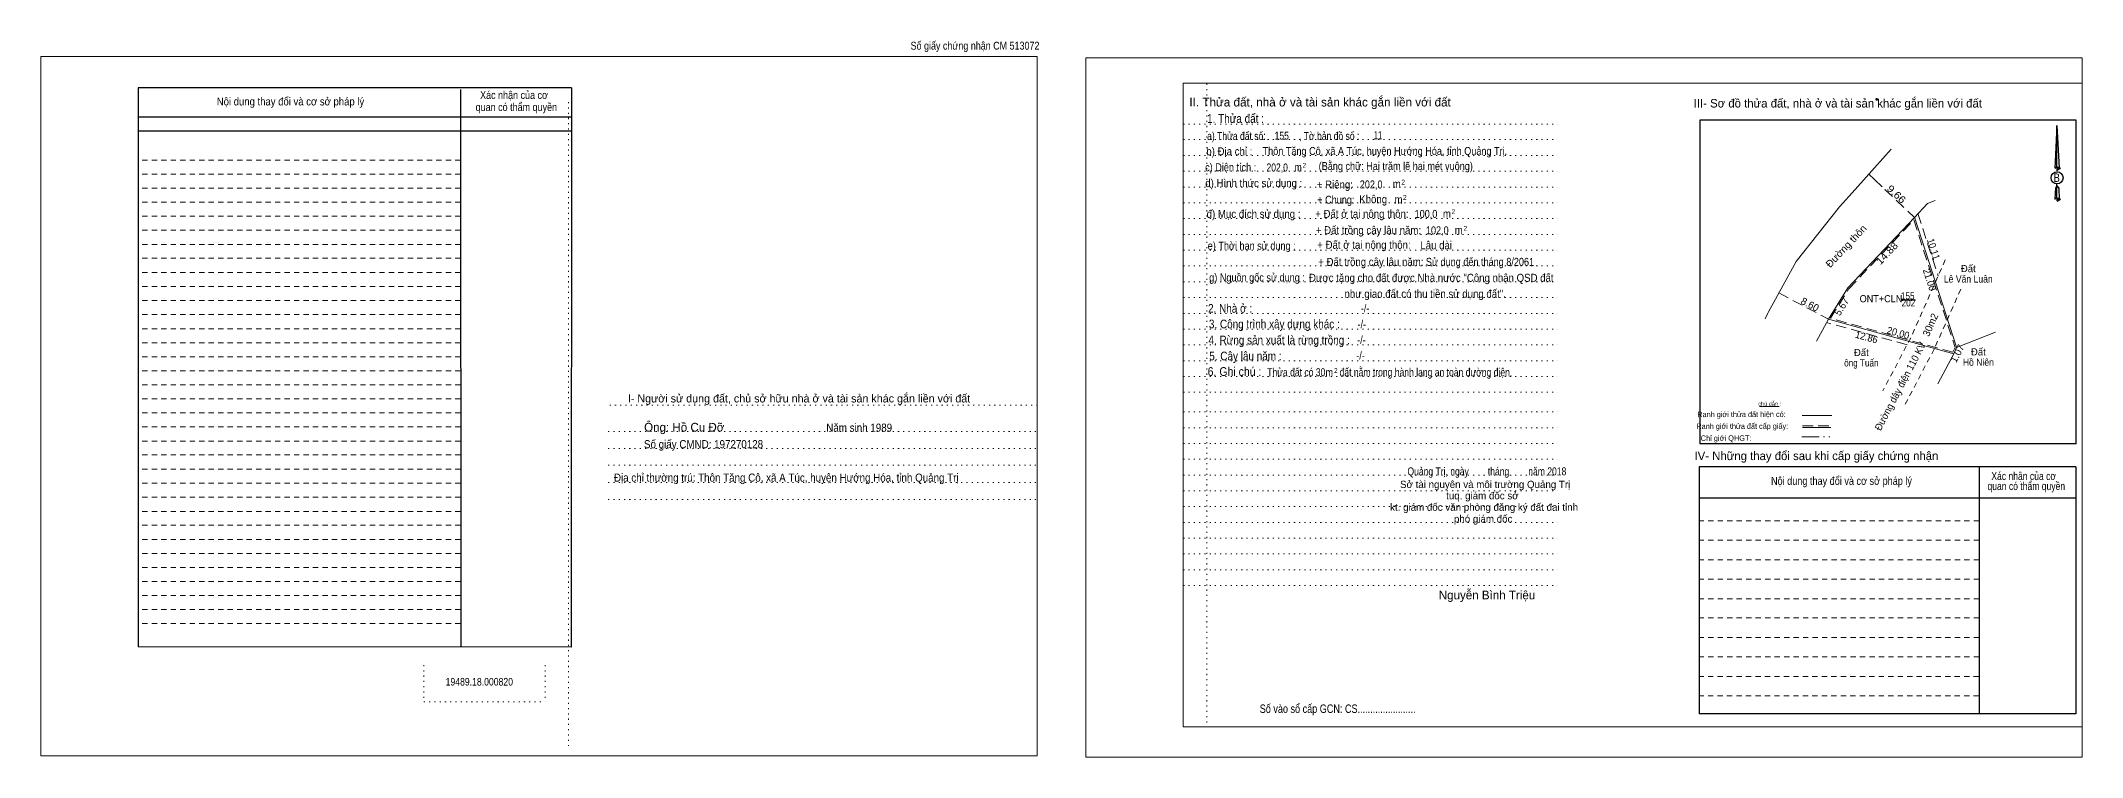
# Model space of a CAD drawing. Header units: metres. Extents: x 549200 to 549841, y 1821462 to 1821750.
# Drawn here: x 549200.4 to 549514.2, y 1821588.9 to 1821699 of the extents above; entities that cross this region are included whole.
import ezdxf
from ezdxf.enums import TextEntityAlignment as Align

# ---------------------------------------------------------------- set-up
doc = ezdxf.new("R2010")
doc.units = ezdxf.units.M
doc.header["$LTSCALE"] = 0.54
doc.header["$PDMODE"] = 32
doc.header["$PDSIZE"] = 0.27
for name, pattern in [('DASH_DOUBLE_DOT', [9.2, 5, -1.2, 0.3, -1.2, 0.3, -1.2]), ('DOTTED', [1.5, 0.3, -1.2]), ('MEDIUM_DASHED', [4.5, 3, -1.5]), ('SHORT_DASHED', [2.7, 1.5, -1.2])]:
    doc.linetypes.add(name, pattern=pattern)
for name, color, linetype, lineweight in [('1', 7, 'DOTTED', 13), ('18', 7, 'Continuous', 25), ('28', 7, 'SHORT_DASHED', 13), ('55', 7, 'Continuous', 13), ('7', 7, 'Continuous', 13)]:
    doc.layers.add(name, color=color, linetype=linetype, lineweight=lineweight)
doc.layers.add('40', color=7, linetype='Continuous')

msp = doc.modelspace()

# ---------------------------------------------------------------- linework, layer by layer
at = {"layer": '1', "linetype": 'Continuous'}
for p, q in [((549376.06, 1821692.55), (549514.25, 1821692.55)), ((549376.06, 1821692.55), (549376.06, 1821593.59)), ((549514.25, 1821692.55), (549514.25, 1821592.8)), ((549376.06, 1821593.59), (549514.25, 1821593.59))]:
    msp.add_line(p, q, dxfattribs=at)
at = {"layer": '1'}
for p, q in [((549379.67, 1821692.43), (549379.67, 1821593.53)), ((549281.55, 1821689.61), (549281.55, 1821590.68)), ((549376.06, 1821686.23), (549381.66, 1821686.23)), ((549376.06, 1821686.23), (549433.58, 1821686.23)), ((549376.06, 1821683.85), (549433.58, 1821683.85)), ((549376.06, 1821681.42), (549433.58, 1821681.42)), ((549376.06, 1821678.99), (549433.58, 1821678.99)), ((549376.06, 1821676.56), (549433.58, 1821676.56)), ((549376.06, 1821674.12), (549433.58, 1821674.12)), ((549376.06, 1821671.72), (549433.58, 1821671.72)), ((549376.06, 1821669.27), (549433.58, 1821669.27)), ((549376.06, 1821666.84), (549433.58, 1821666.84)), ((549376.06, 1821664.44), (549433.58, 1821664.44)), ((549376.06, 1821661.98), (549433.58, 1821661.98)), ((549376.06, 1821659.57), (549433.58, 1821659.57)), ((549376.06, 1821657.14), (549433.58, 1821657.14)), ((549376.06, 1821654.71), (549433.58, 1821654.71)), ((549376.06, 1821652.3), (549433.58, 1821652.3)), ((549376.06, 1821649.86), (549433.58, 1821649.86)), ((549376.06, 1821647.45), (549433.58, 1821647.45)), ((549376.06, 1821645.01), (549433.58, 1821645.01)), ((549287.87, 1821643.02), (549353.59, 1821643.02)), ((549376.06, 1821642.01), (549433.58, 1821642.01)), ((549287.64, 1821638.98), (549353.37, 1821638.98)), ((549376.06, 1821639.55), (549433.58, 1821639.55)), ((549287.64, 1821636.37), (549353.37, 1821636.37)), ((549376.06, 1821637.14), (549433.58, 1821637.14)), ((549376.06, 1821634.71), (549433.58, 1821634.71)), ((549287.64, 1821633.8), (549353.37, 1821633.8)), ((549287.64, 1821631.13), (549353.37, 1821631.13)), ((549376.06, 1821632.29), (549433.58, 1821632.29)), ((549287.64, 1821628.55), (549353.37, 1821628.55)), ((549376.06, 1821629.88), (549433.58, 1821629.88)), ((549376.06, 1821627.43), (549433.58, 1821627.43)), ((549376.06, 1821625.02), (549433.58, 1821625.02)), ((549376.06, 1821622.58), (549433.58, 1821622.58)), ((549376.06, 1821620.17), (549433.58, 1821620.17)), ((549376.06, 1821617.73), (549433.58, 1821617.73)), ((549376.06, 1821615.3), (549433.58, 1821615.3)), ((549259.3, 1821603.07), (549259.3, 1821597.44)), ((549277.97, 1821603.07), (549277.97, 1821597.44)), ((549259.3, 1821597.44), (549277.97, 1821597.44))]:
    msp.add_line(p, q, dxfattribs=at)
at = {"layer": '1', "linetype": 'Continuous'}
for points in [[(549200.41, 1821589.14), (549353.61, 1821589.14), (549353.61, 1821696.64), (549200.41, 1821696.64)], [(549200.41, 1821696.64), (549353.61, 1821696.64), (549353.61, 1821589.14), (549200.41, 1821589.14)], [(549361.06, 1821588.92), (549514.25, 1821588.92), (549514.25, 1821696.42), (549361.06, 1821696.42)]]:
    msp.add_lwpolyline(points, close=True, dxfattribs=at)
msp.add_lwpolyline([(549381.66, 1821692.55), (549514.25, 1821692.55), (549514.25, 1821593.59), (549381.66, 1821593.59)], dxfattribs=at)
at = {"layer": '18'}
for p, q in [((549510.37, 1821686.04), (549510.73, 1821679.45)), ((549510.37, 1821686.04), (549510.73, 1821679.45)), ((549510.37, 1821686.04), (549510.73, 1821679.45)), ((549510.09, 1821680.46), (549510.05, 1821679.45)), ((549510.37, 1821679.65), (549510.37, 1821679.38)), ((549510.37, 1821679.38), (549510.37, 1821679.22)), ((549510.37, 1821679.22), (549510.37, 1821678.99)), ((549510.37, 1821679.22), (549510.37, 1821678.99)), ((549510.37, 1821679.22), (549510.37, 1821678.99)), ((549510.37, 1821676.74), (549510.37, 1821677.05)), ((549510.37, 1821676.74), (549510.37, 1821677.05)), ((549510.37, 1821676.74), (549510.37, 1821677.05)), ((549510.37, 1821676.74), (549510.65, 1821676.37)), ((549510.37, 1821676.74), (549510.65, 1821676.37)), ((549510.37, 1821676.74), (549510.65, 1821676.37)), ((549510.37, 1821674.88), (549510.37, 1821674.61)), ((549510.65, 1821676.37), (549510.73, 1821674.67)), ((549510.65, 1821676.37), (549510.73, 1821674.67)), ((549510.65, 1821676.37), (549510.73, 1821674.67)), ((549510.37, 1821674.61), (549510.37, 1821674.44))]:
    msp.add_line(p, q, dxfattribs=at)
for points in [[(549510.37, 1821679.65), (549510.37, 1821686.04), (549510.09, 1821680.46)], [(549510.37, 1821674.88), (549510.37, 1821676.74), (549510.15, 1821676.37), (549510.09, 1821675.67), (549510.05, 1821674.67)]]:
    msp.add_lwpolyline(points, dxfattribs=at)
msp.add_ellipse((549510.3846, 1821677.978), major_axis=(0, 0.9392), ratio=0.983453, dxfattribs=at)
for centre, start_param, end_param in [((549510.385, 1821679.4252), 1.57079633, 3.07445202), ((549510.385, 1821679.4252), 0.06714063, 1.57079633), ((549510.385, 1821679.4252), 4.71238898, 6.28318531), ((549510.385, 1821674.6318), 2.49106941, 3.07427841), ((549510.385, 1821674.6318), 1.57079633, 2.49106941), ((549510.385, 1821674.6318), 0.06714063, 1.57079633), ((549510.385, 1821674.6318), 4.71238898, 6.28318531)]:
    msp.add_ellipse(centre, major_axis=(0.3386, 0), ratio=0.655448, start_param=start_param, end_param=end_param, dxfattribs=at)
for p in [(549510.73, 1821679.45), (549510.73, 1821674.67)]:
    msp.add_point(p, dxfattribs=at)
at = {"layer": '28', "linetype": 'Continuous', "lineweight": 25}
for p, q in [((549282, 1821691.82), (549215.38, 1821691.82)), ((549264.93, 1821691.55), (549264.97, 1821605.84)), ((549282, 1821691.82), (549281.92, 1821605.83)), ((549282, 1821687.33), (549215.47, 1821687.33)), ((549282, 1821687.33), (549215.47, 1821687.33)), ((549282, 1821685.17), (549215.47, 1821685.17)), ((549455.48, 1821686.82), (549455.48, 1821637.07)), ((549513.33, 1821637.07), (549455.48, 1821637.07)), ((549498.39, 1821633.57), (549498.43, 1821595.56)), ((549513.3, 1821633.57), (549513.26, 1821595.56)), ((549513.26, 1821628.74), (549455.39, 1821628.74)), ((549281.92, 1821605.83), (549215.38, 1821605.88)), ((549513.26, 1821595.56), (549455.39, 1821595.56))]:
    msp.add_line(p, q, dxfattribs=at)
at = {"layer": '28'}
for p, q in [((549264.93, 1821680.72), (549215.38, 1821680.72)), ((549264.93, 1821678.56), (549215.38, 1821678.56)), ((549264.93, 1821676.4), (549215.38, 1821676.4)), ((549264.93, 1821674.22), (549215.38, 1821674.22)), ((549264.93, 1821672.08), (549215.38, 1821672.08)), ((549264.93, 1821669.92), (549215.38, 1821669.92)), ((549264.93, 1821667.74), (549215.38, 1821667.74)), ((549264.93, 1821665.61), (549215.38, 1821665.61)), ((549264.93, 1821663.44), (549215.38, 1821663.44)), ((549264.93, 1821661.29), (549215.38, 1821661.29)), ((549264.93, 1821659.13), (549215.38, 1821659.13)), ((549264.93, 1821656.95), (549215.38, 1821656.95)), ((549264.93, 1821654.78), (549215.38, 1821654.78)), ((549264.93, 1821652.64), (549215.38, 1821652.64)), ((549264.93, 1821650.48), (549215.38, 1821650.48)), ((549264.93, 1821648.32), (549215.38, 1821648.32)), ((549264.93, 1821646.17), (549215.38, 1821646.17)), ((549264.93, 1821644.02), (549215.38, 1821644.02)), ((549264.93, 1821641.86), (549215.38, 1821641.86)), ((549264.93, 1821639.69), (549215.38, 1821639.69)), ((549264.93, 1821637.52), (549215.38, 1821637.52)), ((549264.93, 1821635.38), (549215.38, 1821635.38)), ((549264.93, 1821633.2), (549215.38, 1821633.2)), ((549264.93, 1821631.04), (549215.38, 1821631.04)), ((549264.93, 1821628.88), (549215.38, 1821628.88)), ((549264.93, 1821626.71), (549215.38, 1821626.71)), ((549498.39, 1821625.25), (549455.39, 1821625.25)), ((549264.93, 1821624.57), (549215.38, 1821624.57)), ((549264.93, 1821622.4), (549215.38, 1821622.4)), ((549498.39, 1821622.28), (549455.39, 1821622.28)), ((549264.93, 1821620.25), (549215.38, 1821620.25)), ((549498.39, 1821619.25), (549455.39, 1821619.25)), ((549264.93, 1821618.09), (549215.38, 1821618.09)), ((549264.93, 1821615.93), (549215.38, 1821615.93)), ((549498.39, 1821616.27), (549455.39, 1821616.27)), ((549264.93, 1821613.79), (549215.38, 1821613.79)), ((549498.39, 1821613.28), (549455.39, 1821613.28)), ((549264.93, 1821611.6), (549215.38, 1821611.6)), ((549264.93, 1821609.49), (549215.38, 1821609.49)), ((549498.39, 1821610.32), (549455.39, 1821610.32)), ((549498.39, 1821607.31), (549455.39, 1821607.31)), ((549498.39, 1821604.33), (549455.39, 1821604.33)), ((549498.36, 1821601.33), (549455.39, 1821601.33)), ((549498.36, 1821598.34), (549455.39, 1821598.34))]:
    msp.add_line(p, q, dxfattribs=at)
at = {"layer": '28', "linetype": 'Continuous', "lineweight": 25}
for points in [[(549282, 1821691.82), (549215.38, 1821691.82), (549215.38, 1821605.88)], [(549513.33, 1821637.07), (549513.33, 1821686.82), (549455.48, 1821686.82)], [(549513.3, 1821633.57), (549455.39, 1821633.57), (549455.39, 1821595.56)]]:
    msp.add_lwpolyline(points, dxfattribs=at)
at = {"layer": '28'}
msp.add_point((549482.67, 1821690.04), dxfattribs=at)
at = {"layer": '55'}
for p, q in [((549464.63, 1821642.81), (549467.64, 1821642.84)), ((549471.22, 1821641.42), (549475.76, 1821641.42)), ((549471.25, 1821639.58), (549475.61, 1821639.58)), ((549471.25, 1821639.58), (549475.61, 1821639.58))]:
    msp.add_line(p, q, dxfattribs=at)
at = {"layer": '55', "linetype": 'DASH_DOUBLE_DOT'}
msp.add_line((549471.14, 1821638.19), (549475.68, 1821638.19), dxfattribs=at)
at = {"layer": '55', "linetype": 'MEDIUM_DASHED'}
msp.add_line((549471.25, 1821639.88), (549475.73, 1821639.88), dxfattribs=at)
at = {"layer": '7'}
for p, q in [((549479.34, 1821676.2), (549482.31, 1821679.52)), ((549476.92, 1821673.5), (549479.34, 1821676.2)), ((549490.48, 1821674.03), (549488.45, 1821671.89)), ((549488.46, 1821671.93), (549494.94, 1821651.95)), ((549490.48, 1821674.03), (549491.63, 1821674.51)), ((549465.86, 1821657.06), (549465.49, 1821656.28)), ((549475.23, 1821656.27), (549473.43, 1821652.85)), ((549494.93, 1821651.91), (549500.91, 1821654.24)), ((549492.07, 1821646.3), (549494.5, 1821650.93)), ((549494.93, 1821651.91), (549494.5, 1821650.93))]:
    msp.add_line(p, q, dxfattribs=at)
at = {"layer": '7', "linetype": 'MEDIUM_DASHED'}
for p, q in [((549481.43, 1821678.53), (549482.31, 1821677.7)), ((549488.99, 1821672.49), (549492.11, 1821662.87)), ((549478.38, 1821660.94), (549488.37, 1821671.5)), ((549488.37, 1821671.5), (549494.72, 1821651.92)), ((549467.62, 1821660.28), (549475.23, 1821656.27)), ((549475.54, 1821656.39), (549478.4, 1821660.97)), ((549494.39, 1821651.16), (549475.54, 1821656.39)), ((549487.33, 1821652.31), (549474.94, 1821655.75)), ((549494.72, 1821651.92), (549494.39, 1821651.16))]:
    msp.add_line(p, q, dxfattribs=at)
at = {"layer": '7', "linetype": 'SHORT_DASHED'}
for p, q in [((549493.21, 1821665.36), (549487.89, 1821653.38)), ((549495.59, 1821660.85), (549491.49, 1821651.64)), ((549487.89, 1821653.38), (549483.6, 1821645.23)), ((549491.49, 1821651.64), (549487.01, 1821643.11))]:
    msp.add_line(p, q, dxfattribs=at)
at = {"layer": '7', "lineweight": 25}
msp.add_line((549486.54, 1821659.22), (549488.61, 1821659.22), dxfattribs=at)
at = {"layer": '7'}
for points in [[(549482.31, 1821679.52), (549484.88, 1821682.39), (549482.31, 1821679.52)], [(549482.31, 1821679.52), (549479.34, 1821676.2), (549476.92, 1821673.5)], [(549476.92, 1821673.5), (549470.3, 1821665.13), (549465.96, 1821657.27), (549465.86, 1821657.06)], [(549475.23, 1821656.27), (549478.23, 1821661.08), (549488.45, 1821671.89)], [(549494.5, 1821650.93), (549475.23, 1821656.27), (549478.23, 1821661.08)]]:
    msp.add_lwpolyline(points, dxfattribs=at)
at = {"layer": '7', "linetype": 'MEDIUM_DASHED'}
msp.add_lwpolyline([(549482.31, 1821677.7), (549483.9, 1821676.2), (549488.45, 1821671.89)], dxfattribs=at)

# ---------------------------------------------------------------- texts
at = {"layer": '18'}
for s, height, p in [('II. Thửa đất, nhà ở và tài sản khác gắn liền với đất', 1.343, (549397.085, 1821688.95)), ('Ông: Hồ Cu Đỡ', 1.33, (549299.33, 1821638.98))]:
    msp.add_text(s, height=height, dxfattribs=at).set_placement(p, align=Align.CENTER)
for s, height, width, p in [('1. Thửa đất :', 1.343, 0.85, (549384.085, 1821686.43)), ('a) Thửa đất số:              , Tờ bản đồ số : ', 1.231, 0.8, (549391.605, 1821683.8)), ('155', 1.23, 0.8, (549391.195, 1821683.85)), ('11', 1.23, 0.7, (549405.985, 1821683.92)), ('b) Địa chỉ : ', 1.231, 0.9, (549383.34, 1821681.44)), ('c) Diện tích :                                                   ', 1.231, 0.85, (549393.25, 1821678.99)), ('202,0', 1.23, 0.8, (549390.49, 1821678.96)), (' m', 1.231, 0.8, (549393.535, 1821679)), ('2', 0.7458, 0.75, (549394.665, 1821679.53)), ('B', 1.29, 0.85, (549510.335, 1821677.36)), ('d) Hình thức sử dụng :', 1.231, 0.9, (549386.89, 1821676.56)), ('+ Riêng: ', 1.231, 0.9, (549399.56, 1821676.33)), ('       + Chung:', 1.231, 0.85, (549398.15, 1821674)), ('Không', 1.231, 0.9, (549405.25, 1821674.08)), ('202,0', 1.23, 0.85, (549404.935, 1821676.35)), (' m', 1.231, 0.9, (549408.66, 1821676.43)), (' m', 1.231, 0.9, (549408.94, 1821674.03)), ('2', 0.7458, 0.8, (549409.865, 1821676.95)), ('2', 0.7458, 0.8, (549410.115, 1821674.59)), ('đ) Mục đích sử dụng :', 1.231, 0.9, (549386.855, 1821671.82)), ('+ Đất ở tại nông thôn:', 1.231, 0.9, (549403.51, 1821671.83)), ('100,0', 1.23, 0.85, (549413.365, 1821671.82)), (' m', 1.231, 0.9, (549416.38, 1821671.85)), ('2', 0.7458, 0.8, (549417.575, 1821672.41)), ('+ Đất trồng cây lâu năm:', 1.231, 0.9, (549404.52, 1821669.32)), ('102,0', 1.23, 0.85, (549415.105, 1821669.29)), (' m', 1.231, 0.9, (549418.2, 1821669.32)), ('2', 0.7458, 0.8, (549419.415, 1821669.84)), ('e) Thời hạn sử dụng :', 1.231, 0.85, (549386.57, 1821666.93)), ('+ Đất ở tại nông thôn:', 1.231, 0.9, (549403.83, 1821667.07)), ('Lâu dài', 1.231, 0.9, (549414.935, 1821667)), ('g) Nguồn gốc sử dụng :', 1.231, 0.85, (549387.39, 1821662.05)), ('2. Nhà ở :', 1.343, 0.85, (549383.245, 1821657.24)), ('3. Công trình xây dựng khác :', 1.343, 0.85, (549390.05, 1821654.84)), ('4. Rừng sản xuất là rừng trồng :', 1.343, 0.85, (549390.785, 1821652.37)), ('5. Cây lâu năm :', 1.343, 0.85, (549385.605, 1821649.92)), ('6. Ghi chú :', 1.343, 0.9, (549383.935, 1821647.53)), (' m', 1.23, 0.85, (549398.3, 1821647.46)), ('2', 0.75, 0.75, (549399.51, 1821647.98)), ('19489.18.000820', 1.17, 0.85, (549267.825, 1821599.93)), ('Số vào sổ cấp GCN: CS.......................', 1.304, 0.8, (549399.785, 1821595.72))]:
    msp.add_text(s, height=height, dxfattribs=dict(at, width=width)).set_placement(p, align=Align.CENTER)
for s, width, p in [(' Thôn Tăng Cô, xã A Túc, huyện Hướng Hóa, tỉnh Quảng Trị.', 0.85, (549387.86, 1821681.49)), ('(Bằng chữ: Hai trăm lẽ hai mét vuông)', 0.85, (549396.87, 1821679.18)), ('+ Đất trồng cây lâu năm:', 0.9, (549396.8, 1821664.45)), (' Sử dụng đến tháng 8/2061', 0.85, (549412.96, 1821664.45)), ('Được tặng cho đất được Nhà nước "Công nhận QSD đất ', 0.9, (549395.38, 1821662)), ('như giao đất có thu tiền sử dụng đất".', 0.9, (549400.84, 1821659.55))]:
    msp.add_text(s, height=1.23, dxfattribs=dict(at, width=width)).set_placement(p)
at = {"layer": '28'}
for s, height, width, p in [('Xác nhận của cơ', 1.216, 0.85, (549273.16, 1821690.1)), ('Xác nhận của cơ', 1.216, 0.85, (549273.16, 1821690.1)), ('Nội dung thay đổi và cơ sở pháp lý', 1.216, 0.9, (549238.795, 1821689.11)), ('Nội dung thay đổi và cơ sở pháp lý', 1.216, 0.9, (549238.795, 1821689.11)), (' quan có thẩm quyền', 1.216, 0.85, (549273.325, 1821688.25)), (' quan có thẩm quyền', 1.216, 0.85, (549273.325, 1821688.25)), ('-/-', 1.231, 0.85, (549403.5, 1821654.86)), ('-/-', 1.231, 0.85, (549404, 1821657.3)), ('-/-', 1.231, 0.85, (549403.45, 1821652.46)), ('-/-', 1.231, 0.85, (549403.31, 1821650.06)), ('Thửa đất có 30      đất nằm trong hành lang an toàn đường điện.', 1.23, 0.8, (549407.795, 1821647.48)), ('Nội dung thay đổi và cơ sở pháp lý', 1.231, 0.85, (549477.245, 1821630.78)), (' quan có thẩm quyền', 1.231, 0.8, (549505.475, 1821629.98)), ('Xác nhận của cơ', 1.231, 0.8, (549505.255, 1821631.52))]:
    msp.add_text(s, height=height, dxfattribs=dict(at, width=width)).set_placement(p, align=Align.CENTER)
for s, height, p in [('III- Sơ đồ thửa đất, nhà ở và tài sản khác gắn liền với đất', 1.306, (549476.685, 1821688.79)), ('I- Người sử dụng đất, chủ sở hữu nhà ở và tài sản khác gắn liền với đất', 1.233, (549316.98, 1821643.45)), ('IV- Những thay đổi sau khi cấp giấy chứng nhận', 1.306, (549473.395, 1821634.59))]:
    msp.add_text(s, height=height, dxfattribs=at).set_placement(p, align=Align.CENTER)
at = {"layer": '28', "width": 0.9}
for s, p in [('Số giấy CMND: 197270128', (549293.14, 1821636.41)), ('Năm sinh 1989', (549321.17, 1821638.95)), ('Địa chỉ thường trú: Thôn Tăng Cô, xã A Túc, huyện Hướng Hóa, tỉnh Quảng Trị', (549288.52, 1821631.27))]:
    msp.add_text(s, height=1.25, dxfattribs=at).set_placement(p)
at = {"layer": '40', "width": 0.85}
msp.add_text('Số giấy chứng nhận CM 513072', height=1.21, dxfattribs=at).set_placement((549344.035, 1821697.69), align=Align.CENTER)
at = {"layer": '55'}
msp.add_text('chú dẫn :', height=0.6176, rotation=359.974, dxfattribs=at).set_placement((549466.2099, 1821642.9391), align=Align.CENTER)
for s, height, width, p in [('Ranh giới thửa đất hiện có:', 0.8401, 0.8, (549461.874, 1821641.2031)), ('Chỉ giới QHGT:', 0.8365, 0.85, (549459.514, 1821637.5478)), ('Ranh giới thửa đất cấp giấy:', 0.8365, 0.8, (549461.999, 1821639.3835))]:
    msp.add_text(s, height=height, rotation=0.135, dxfattribs=dict(at, width=width)).set_placement(p, align=Align.CENTER)
at = {"layer": '7'}
for s, rotation, width, p in [('9.66', 316.593, 1.15, (549485.3121, 1821675.0668)), ('Đường thôn', 46.607, 1.05, (549478.3612, 1821667.0972)), ('10.11', 287.969, 0.9, (549490.8771, 1821666.8647)), ('14.88', 46.591, 1.1, (549484.6398, 1821666.002)), ('21.00', 287.969, 0.95, (549490.2666, 1821662.1547)), ('12.86', 344.483, 0.95, (549480.9529, 1821652.9628)), ('20.00', 344.511, 0.95, (549485.8231, 1821653.6136)), ('Đường dây điện 110 KV', 62.291, 0.95, (549486.7635, 1821645.6793))]:
    msp.add_text(s, height=1.1, rotation=rotation, dxfattribs=dict(at, width=width)).set_placement(p, align=Align.CENTER)
for s, height, width, p in [('Lê Văn Luân', 1.1, 0.9, (549496.74, 1821661.88)), ('155', 1.1, 0.85, (549487.435, 1821659.28)), ('202', 1.1, 0.85, (549487.535, 1821658.21)), ('ông Tuấn', 1.1, 0.85, (549480.295, 1821648.98)), ('Hồ Niên', 1.1, 0.9, (549498.29, 1821649.08)), ('Quảng Trị, ngày        tháng        năm 2018', 1.23, 0.8, (549422.73, 1821632.24))]:
    msp.add_text(s, height=height, dxfattribs=dict(at, width=width)).set_placement(p, align=Align.CENTER)
for s, height, p in [('Đất', 1.1, (549496.74, 1821663.48)), ('Đất', 1.1, (549480.3, 1821650.58)), ('Đất', 1.1, (549498.29, 1821650.68)), ('Sở tài nguyên và môi trường Quảng Trị', 1.119, (549422.465, 1821630.29)), ('kt. giám đốc văn phòng đăng ký đất đai tỉnh', 1.12, (549422.3, 1821626.79)), ('tuq. giám đốc sở', 1.12, (549422.04, 1821628.56)), ('phó giám đốc', 1.12, (549422.16, 1821625)), ('Nguyễn Bình Triệu', 1.33, (549422.75, 1821613.18))]:
    msp.add_text(s, height=height, dxfattribs=at).set_placement(p, align=Align.CENTER)
for s, rotation, p in [('8.60', 332.214, (549472.1486, 1821658.0294)), ('5.67', 58.048, (549477.7357, 1821657.8739)), ('30m2', 66.043, (549491.4261, 1821655.1617)), ('1.07', 62.203, (549495.5304, 1821650.7185))]:
    msp.add_text(s, height=1.1, rotation=rotation, dxfattribs=at).set_placement(p, align=Align.CENTER)
at = {"layer": '7', "width": 0.95}
msp.add_text('ONT+CLN', height=1.1, dxfattribs=at).set_placement((549486.6, 1821658.85), align=Align.RIGHT)

doc.saveas('drawing.dxf')
